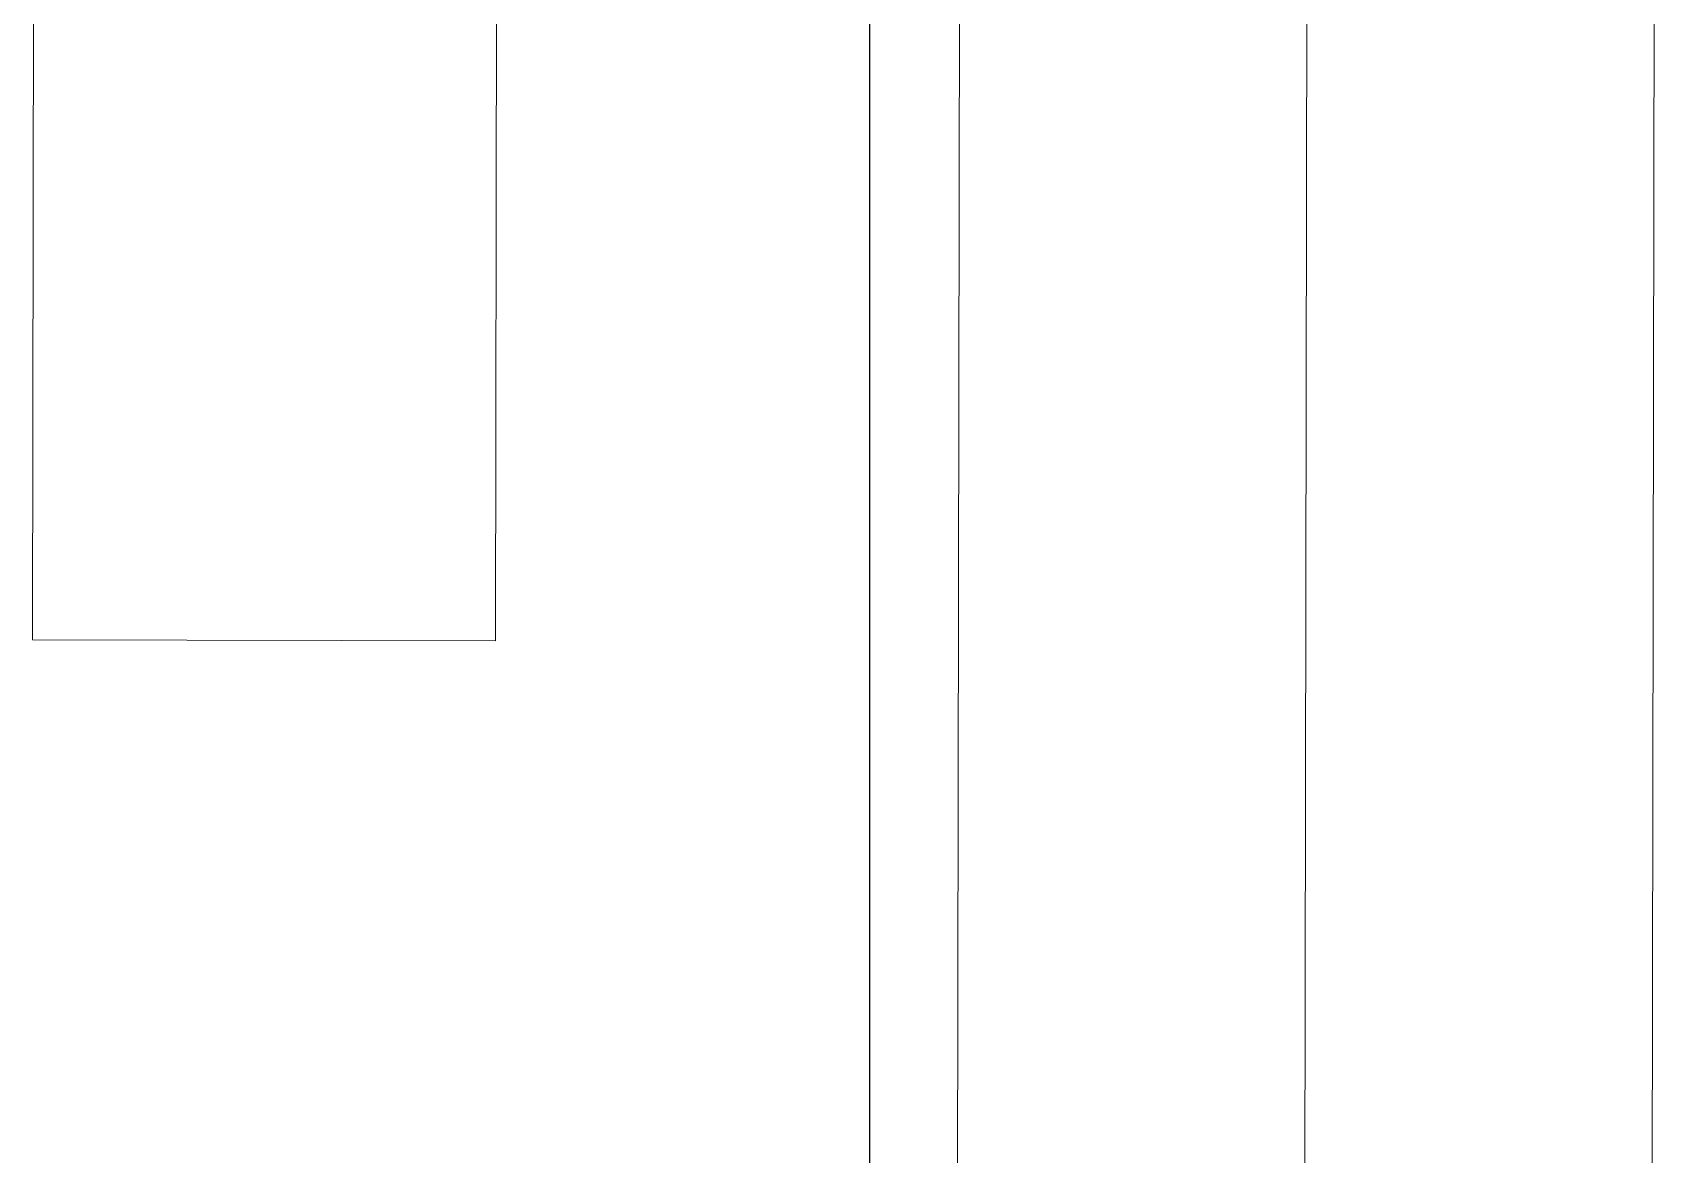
# Model space of a CAD drawing. Extents: x -178977 to 231842, y -29287 to 19916.
# Drawn here: x 37926.7 to 38022.4, y -6170.2 to -6104.1 of the extents above; entities that cross this region are included whole.
import ezdxf

# ---------------------------------------------------------------- set-up
doc = ezdxf.new("R2010")
doc.units = 0
doc.header["$LTSCALE"] = 0.25
doc.linetypes.add('DASHDOT', pattern=[25.4, 12.7, -6.35, 0, -6.35])
doc.layers.add('01-First Floor-FUR$0$FALSE CEILING', color=251, linetype='Continuous')
for name, color, linetype, lineweight in [('01-First Floor-FUR$0$LOADING', 253, 'Continuous', 5), ('01-First Floor-FUR$0$TME-MEDICAL EQUIPMENT', 42, 'Continuous', 13), ('E-LITE-CLNG-CNDT', 6, 'DASHDOT', 35)]:
    doc.layers.add(name, color=color, linetype=linetype, lineweight=lineweight)

# ---------------------------------------------------------------- blocks, each defined once
blk = doc.blocks.new('01-First Floor-FUR$0$workstation')
at = {"layer": '01-First Floor-FUR$0$LOADING'}
for p, q in [((2827.4573, -1004.8549, 0), (2827.3827, -1049.8549, 0)), ((2829.4423, -1039.8625, 0), (2829.4976, -1006.4703, 0)), ((2831.5366, -1008.969, 0), (2831.4854, -1039.8659, 0)), ((2834.2123, -1038.1667, 0), (2834.2252, -1030.3298, 0)), ((2834.2252, -1030.3298, 0), (2836.9493, -1030.3343, 0)), ((2836.9493, -1030.3343, 0), (2836.9363, -1038.1712, 0))]:
    blk.add_line(p, q, dxfattribs=at)
blk = doc.blocks.new('01-First Floor-FUR')
at = {"layer": '01-First Floor-FUR$0$FALSE CEILING', "linetype": 'Continuous'}
blk.add_line((37976, -6810), (37976, -2810), dxfattribs=at)
at = {"layer": '01-First Floor-FUR$0$TME-MEDICAL EQUIPMENT', "xscale": 10, "yscale": 10, "zscale": 10, "rotation": 180}
blk.add_blockref('01-First Floor-FUR$0$workstation', (66296.22, -16443.226, -0.104), dxfattribs=at)

msp = doc.modelspace()

# ---------------------------------------------------------------- block references
at = {"layer": 'E-LITE-CLNG-CNDT'}
msp.add_blockref('01-First Floor-FUR', (0, 0), dxfattribs=at)

doc.saveas('drawing.dxf')
